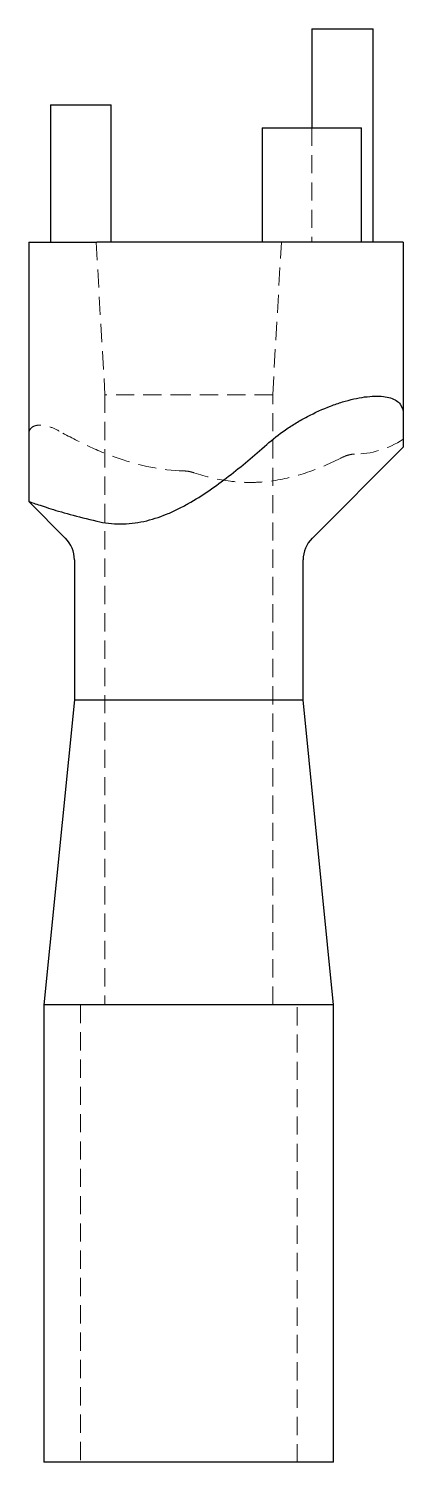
# Model space of a CAD drawing. Header units: millimetres. Extents: x 68 to 236, y 7 to 172.
# Drawn here: x 210.2 to 236.4, y 7 to 107 of the extents above.
import ezdxf

# ---------------------------------------------------------------- set-up
doc = ezdxf.new("R2010")
doc.units = ezdxf.units.MM
doc.linetypes.add('HIDDEN', pattern=[1.905, 1.27, -0.635])

msp = doc.modelspace()

# ---------------------------------------------------------------- linework, layer by layer
at = {"color": 7, "linetype": 'Continuous', "lineweight": 25}
for p, q in [((229.98, 107), (229.98, 100.09)), ((229.98, 107), (234.24, 107)), ((234.24, 92.11), (234.24, 107)), ((211.73, 101.68), (211.73, 92.11)), ((211.73, 101.68), (215.98, 101.68)), ((215.98, 92.11), (215.98, 101.68)), ((226.51, 100.09), (226.51, 92.11)), ((226.51, 100.09), (233.43, 100.09)), ((233.43, 92.11), (233.43, 100.09)), ((210.22, 92.11), (210.22, 74.02)), ((226.82, 92.11), (214.97, 92.11)), ((236.35, 92.11), (226.82, 92.11)), ((236.35, 92.11), (236.35, 80.1)), ((229.99, 71.45), (236.35, 77.82)), ((210.22, 74.02), (212.79, 71.45)), ((213.41, 69.95), (213.41, 60.19)), ((229.37, 60.19), (229.37, 69.95)), ((213.41, 60.19), (211.28, 38.91)), ((213.41, 60.19), (229.37, 60.19)), ((231.49, 38.91), (229.37, 60.19)), ((211.28, 38.91), (211.28, 7)), ((231.49, 38.91), (211.28, 38.91)), ((231.49, 7), (231.49, 38.91)), ((231.49, 7), (211.28, 7))]:
    msp.add_line(p, q, dxfattribs=at)
at = {"color": 7, "linetype": 'HIDDEN', "lineweight": 18}
for p, q in [((229.98, 100.09), (229.98, 92.11)), ((214.92, 92.11), (215.54, 81.47)), ((227.24, 81.47), (227.85, 92.11)), ((215.54, 81.47), (215.54, 38.91)), ((227.24, 38.91), (227.24, 81.47)), ((213.83, 38.91), (213.83, 7)), ((228.94, 7), (228.94, 38.91))]:
    msp.add_line(p, q, dxfattribs=at)
at = {"color": 7, "linetype": 'Continuous', "lineweight": 25}
for centre, start, end in [((211.28, 69.95), 0, 45), ((231.49, 69.95), 135, 180)]:
    msp.add_arc(centre, 2.13, start, end, dxfattribs=at)
for points, knots in [([(210.22, 92.11), (210.22, 92.11), (210.32, 92.11), (210.74, 92.11), (211.06, 92.11), (211.9, 92.11), (212.42, 92.11), (213.6, 92.11), (214.27, 92.11), (214.97, 92.11)], [0, 0, 0, 0, 0.25, 0.25, 0.5, 0.5, 0.75, 0.75, 1, 1, 1, 1]), ([(226.82, 77.99), (227.23, 78.36), (227.67, 78.7), (228.38, 79.19), (228.63, 79.35), (229.13, 79.66), (229.39, 79.8), (230.19, 80.22), (230.73, 80.47), (231.56, 80.78), (231.83, 80.88), (232.37, 81.04), (232.64, 81.11), (233.16, 81.23), (233.41, 81.28), (233.9, 81.34), (234.13, 81.36), (234.57, 81.38), (234.77, 81.37), (235.15, 81.32), (235.31, 81.29), (235.61, 81.19), (235.75, 81.13), (235.97, 80.98), (236.06, 80.9), (236.28, 80.61), (236.35, 80.37), (236.35, 80.1)], [0, 0, 0, 0, 0.125, 0.125, 0.1875, 0.1875, 0.25, 0.25, 0.375, 0.375, 0.4375, 0.4375, 0.5, 0.5, 0.5625, 0.5625, 0.625, 0.625, 0.6875, 0.6875, 0.75, 0.75, 0.8125, 0.8125, 0.875, 0.875, 1, 1, 1, 1]), ([(236.35, 80.1), (236.35, 79.43), (236.35, 78.86), (236.35, 78.26), (236.35, 78.1), (236.35, 77.88), (236.35, 77.82), (236.35, 77.82)], [0, 0, 0, 0, 0.5, 0.5, 0.75, 0.75, 1, 1, 1, 1]), ([(214.97, 72.65), (215.51, 72.52), (216.06, 72.46), (217.16, 72.45), (217.71, 72.52), (218.79, 72.75), (219.32, 72.92), (220.1, 73.24), (220.35, 73.36), (220.86, 73.61), (221.11, 73.74), (222.33, 74.43), (223.26, 75.08), (225.07, 76.48), (225.95, 77.22), (226.82, 77.99)], [0, 0, 0, 0, 0.125, 0.125, 0.25, 0.25, 0.375, 0.375, 0.4375, 0.4375, 0.5, 0.5, 0.75, 0.75, 1, 1, 1, 1]), ([(210.22, 74.02), (210.22, 74.02), (210.34, 73.98), (210.7, 73.86), (210.85, 73.81), (211.19, 73.7), (211.38, 73.63), (211.82, 73.5), (212.05, 73.42), (212.56, 73.27), (212.83, 73.2), (213.67, 72.96), (214.3, 72.8), (214.97, 72.65)], [0, 0, 0, 0, 0.25, 0.25, 0.375, 0.375, 0.5, 0.5, 0.625, 0.625, 0.75, 0.75, 1, 1, 1, 1])]:
    msp.add_open_spline(points, degree=3, knots=knots, dxfattribs=at)
at = {"color": 7, "linetype": 'HIDDEN', "lineweight": 18}
for points in [[(221.39, 81.47), (218.16, 81.47), (215.54, 81.47), (215.54, 81.47)], [(227.24, 81.47), (227.24, 81.47), (224.62, 81.47), (221.39, 81.47)], [(236.35, 78.36), (235.25, 77.69), (234.12, 77.3), (232.94, 77.33)]]:
    msp.add_open_spline(points, degree=3, dxfattribs=at)
for points, knots in [([(210.22, 78.65), (210.22, 78.73), (210.23, 78.82), (210.27, 78.97), (210.31, 79.04), (210.4, 79.16), (210.46, 79.21), (210.62, 79.29), (210.71, 79.32), (210.91, 79.35), (211.03, 79.35), (211.27, 79.33), (211.4, 79.31), (211.81, 79.2), (212.08, 79.08), (212.34, 78.93)], [0, 0, 0, 0, 0.125, 0.125, 0.25, 0.25, 0.375, 0.375, 0.5, 0.5, 0.625, 0.625, 0.75, 0.75, 1, 1, 1, 1]), ([(221.01, 76.15), (219.47, 76.2), (217.98, 76.51), (215.8, 77.26), (215.09, 77.55), (213.7, 78.2), (213.02, 78.56), (212.34, 78.93)], [0, 0, 0, 0, 0.5, 0.5, 0.75, 0.75, 1, 1, 1, 1]), ([(231.95, 77.03), (231.15, 76.63), (230.34, 76.28), (228.68, 75.73), (227.83, 75.53), (226.51, 75.37), (226.06, 75.35), (225.18, 75.35), (224.74, 75.38), (223.44, 75.54), (222.59, 75.74), (221.74, 76.03)], [0, 0, 0, 0, 0.25, 0.25, 0.5, 0.5, 0.625, 0.625, 0.75, 0.75, 1, 1, 1, 1]), ([(231.95, 77.03), (232.14, 77.13), (232.32, 77.2), (232.66, 77.3), (232.81, 77.33), (232.94, 77.33)], [0, 0, 0, 0, 0.5, 0.5, 1, 1, 1, 1]), ([(221.01, 76.15), (221.14, 76.15), (221.26, 76.14), (221.51, 76.09), (221.63, 76.06), (221.74, 76.03)], [0, 0, 0, 0, 0.5, 0.5, 1, 1, 1, 1])]:
    msp.add_open_spline(points, degree=3, knots=knots, dxfattribs=at)

doc.saveas('drawing.dxf')
